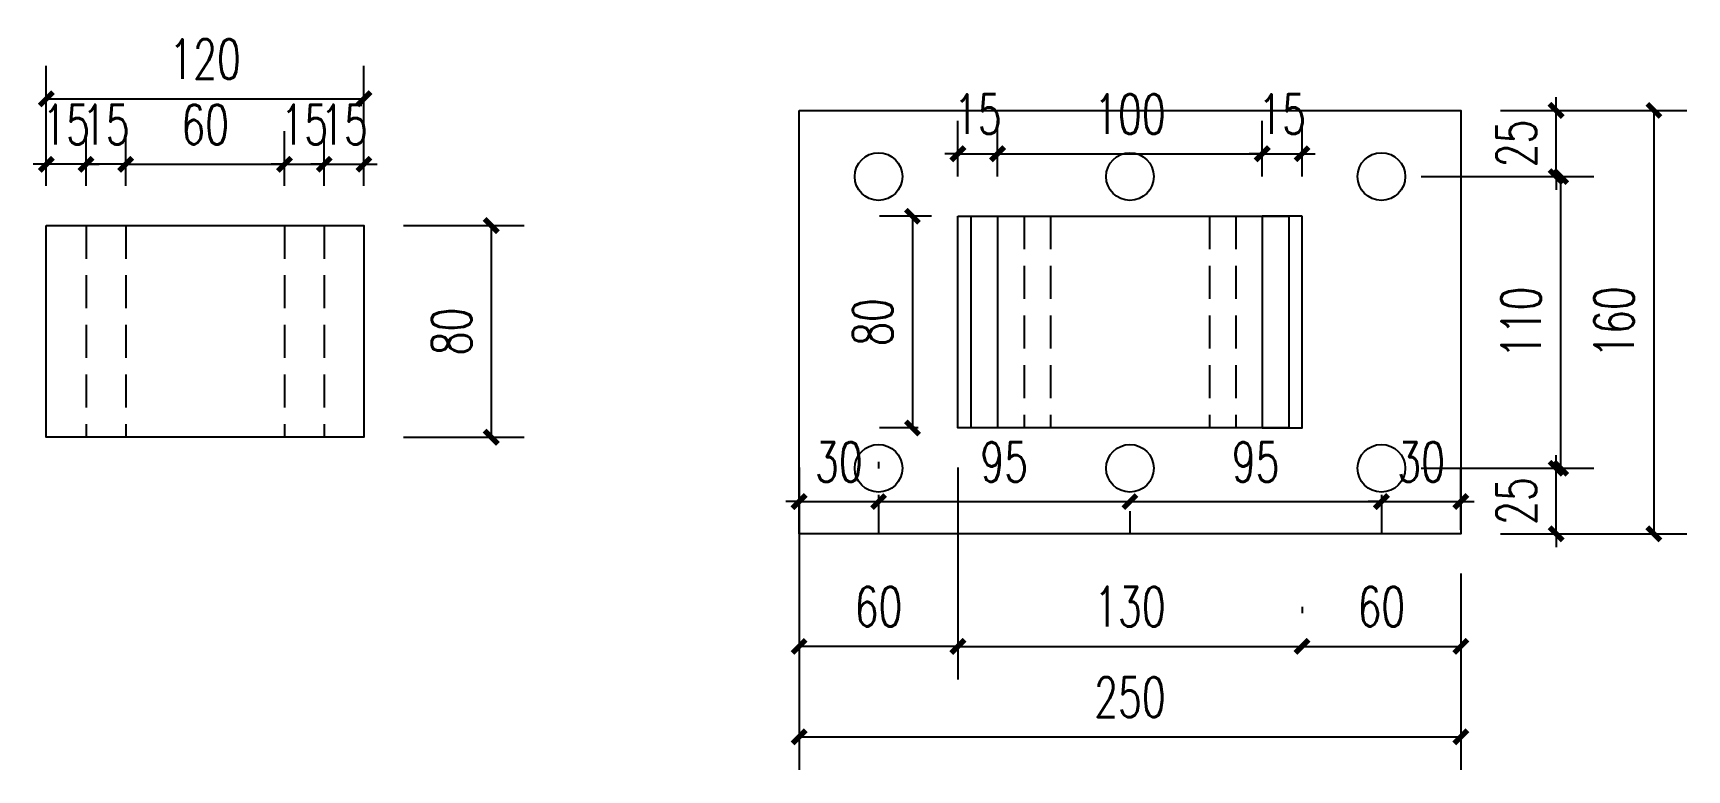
# Model space of a CAD drawing. Header units: millimetres. Extents: x -2430464 to 225692, y -180 to 1805330.
# Drawn here: x -762604 to -761979, y 486658 to 486937 of the extents above; entities that cross this region are included whole.
import ezdxf

# ---------------------------------------------------------------- set-up
doc = ezdxf.new("R2010")
doc.units = ezdxf.units.MM
doc.header["$LTSCALE"] = 1000
doc.linetypes.add('DASHED2', pattern=[0.375, 0.25, -0.125])
doc.layers.get('0').update_dxf_attribs({"linetype": 'CONTINUOUS'})
doc.layers.get('DEFPOINTS').update_dxf_attribs({"linetype": 'CONTINUOUS'})
doc.layers.add('铝架', color=3, linetype='CONTINUOUS')
doc.styles.add('DIM_FONT', font='SIMPLEX', dxfattribs={"width": 0.7, "bigfont": 'GBCBIG'})
doc.dimstyles.new('DIMN5', dxfattribs={"dimscale": 0.05, "dimtxt": 300, "dimasz": 100, "dimexe": 250, "dimexo": 300, "dimgap": 150, "dimtad": 1, "dimdec": 0, "dimzin": 0, "dimdsep": 46, "dimtxsty": 'DIM_FONT', "dimblk": 'ARCHTICK', "dimcen": 0.09, "dimclrt": 7, "dimazin": 0, "dimtfac": 1, "dimtdec": 0, "dimtix": 1, "dimtmove": 0, "dimatfit": 3, "dimldrblk": 'ARCHTICK', "dimfxl": 0, "dimtolj": 1, "dimtzin": 0, "dimarcsym": 0})

# ---------------------------------------------------------------- blocks, each defined once
blk = doc.blocks.new('_ARCHTICK')
at = {"color": 0, "linetype": 'ByBlock', "const_width": 0.4}
blk.add_lwpolyline([(-0.5, -0.5), (0.5, 0.5)], dxfattribs=at)
blk = doc.blocks.new('*D2852')
at = {"layer": 'DEFPOINTS', "color": 0, "transparency": 16777216}
for p in [(-762478.75, 486863.86), (-762478.75, 486783.86), (-762430.65, 486783.86)]:
    blk.add_point(p, dxfattribs=at)
at = {"layer": '铝架', "color": 0, "lineweight": -2, "transparency": 16777216}
for p, q in [((-762463.75, 486863.86), (-762418.15, 486863.86)), ((-762430.65, 486863.86), (-762430.65, 486783.86)), ((-762463.75, 486783.86), (-762418.15, 486783.86))]:
    blk.add_line(p, q, dxfattribs=at)
at = {"layer": '铝架', "color": 0, "lineweight": -2, "transparency": 16777216, "xscale": 5, "yscale": 5, "zscale": 5}
for p, rotation in [((-762430.65, 486863.86), 90), ((-762430.65, 486783.86), 270)]:
    blk.add_blockref('_ARCHTICK', p, dxfattribs=dict(at, rotation=rotation))
at = {"layer": '铝架', "color": 7, "transparency": 16777216, "insert": (-762445.65, 486823.86), "char_height": 15, "attachment_point": 5, "rotation": 90, "style": 'DIM_FONT'}
blk.add_mtext('\\A1;80', dxfattribs=at)
blk = doc.blocks.new('*D2853')
at = {"layer": 'DEFPOINTS', "color": 0, "transparency": 16777216}
for p in [(-762478.75, 486911.79), (-762598.75, 486863.86), (-762478.75, 486863.86)]:
    blk.add_point(p, dxfattribs=at)
at = {"layer": '铝架', "color": 0, "lineweight": -2, "transparency": 16777216}
for p, q in [((-762598.75, 486878.86), (-762598.75, 486924.29)), ((-762478.75, 486878.86), (-762478.75, 486924.29)), ((-762598.75, 486911.79), (-762478.75, 486911.79))]:
    blk.add_line(p, q, dxfattribs=at)
at = {"layer": '铝架', "color": 0, "lineweight": -2, "transparency": 16777216, "xscale": 5, "yscale": 5, "zscale": 5, "rotation": 180}
blk.add_blockref('_ARCHTICK', (-762598.75, 486911.79), dxfattribs=at)
at = {"layer": '铝架', "color": 0, "lineweight": -2, "transparency": 16777216, "xscale": 5, "yscale": 5, "zscale": 5}
blk.add_blockref('_ARCHTICK', (-762478.75, 486911.79), dxfattribs=at)
at = {"layer": '铝架', "color": 7, "transparency": 16777216, "insert": (-762538.75, 486926.79), "char_height": 15, "attachment_point": 5, "style": 'DIM_FONT'}
blk.add_mtext('\\A1;120', dxfattribs=at)
blk = doc.blocks.new('*D2975')
at = {"layer": 'DEFPOINTS', "color": 0, "transparency": 16777216}
for p in [(-762249.33, 486867.4), (-762271.49, 486787.4), (-762254.33, 486787.4)]:
    blk.add_point(p, dxfattribs=at)
at = {"layer": '铝架', "color": 0, "lineweight": -2, "transparency": 16777216}
for p, q in [((-762264.33, 486867.4), (-762283.99, 486867.4)), ((-762271.49, 486867.4), (-762271.49, 486787.4)), ((-762269.33, 486787.4), (-762283.99, 486787.4))]:
    blk.add_line(p, q, dxfattribs=at)
at = {"layer": '铝架', "color": 0, "lineweight": -2, "transparency": 16777216, "xscale": 5, "yscale": 5, "zscale": 5}
for p, rotation in [((-762271.49, 486867.4), 90), ((-762271.49, 486787.4), 270)]:
    blk.add_blockref('_ARCHTICK', p, dxfattribs=dict(at, rotation=rotation))
at = {"layer": '铝架', "color": 7, "transparency": 16777216, "insert": (-762286.49, 486827.4), "char_height": 15, "attachment_point": 5, "rotation": 90, "style": 'DIM_FONT'}
blk.add_mtext('\\A1;80', dxfattribs=at)
blk = doc.blocks.new('*D2976')
at = {"layer": 'DEFPOINTS', "color": 0, "transparency": 16777216}
for p in [(-762124.33, 486891.02), (-762139.33, 486867.4), (-762124.33, 486867.4)]:
    blk.add_point(p, dxfattribs=at)
at = {"layer": '铝架', "color": 0, "lineweight": -2, "transparency": 16777216}
for p, q in [((-762139.33, 486882.4), (-762139.33, 486903.52)), ((-762124.33, 486882.4), (-762124.33, 486903.52)), ((-762139.33, 486891.02), (-762144.33, 486891.02)), ((-762139.33, 486891.02), (-762124.33, 486891.02)), ((-762124.33, 486891.02), (-762119.33, 486891.02))]:
    blk.add_line(p, q, dxfattribs=at)
at = {"layer": '铝架', "color": 0, "lineweight": -2, "transparency": 16777216, "xscale": 5, "yscale": 5, "zscale": 5}
blk.add_blockref('_ARCHTICK', (-762139.33, 486891.02), dxfattribs=at)
at = {"layer": '铝架', "color": 0, "lineweight": -2, "transparency": 16777216, "xscale": 5, "yscale": 5, "zscale": 5, "rotation": 180}
blk.add_blockref('_ARCHTICK', (-762124.33, 486891.02), dxfattribs=at)
at = {"layer": '铝架', "color": 7, "transparency": 16777216, "insert": (-762131.83, 486906.02), "char_height": 15, "attachment_point": 5, "style": 'DIM_FONT'}
blk.add_mtext('\\A1;15', dxfattribs=at)
blk = doc.blocks.new('*D2977')
at = {"layer": 'DEFPOINTS', "color": 0, "transparency": 16777216}
for p in [(-762139.33, 486891.02), (-762239.33, 486867.4), (-762139.33, 486867.4)]:
    blk.add_point(p, dxfattribs=at)
at = {"layer": '铝架', "color": 0, "lineweight": -2, "transparency": 16777216}
for p, q in [((-762239.33, 486882.4), (-762239.33, 486903.52)), ((-762139.33, 486882.4), (-762139.33, 486903.52)), ((-762239.33, 486891.02), (-762139.33, 486891.02))]:
    blk.add_line(p, q, dxfattribs=at)
at = {"layer": '铝架', "color": 0, "lineweight": -2, "transparency": 16777216, "xscale": 5, "yscale": 5, "zscale": 5, "rotation": 180}
blk.add_blockref('_ARCHTICK', (-762239.33, 486891.02), dxfattribs=at)
at = {"layer": '铝架', "color": 0, "lineweight": -2, "transparency": 16777216, "xscale": 5, "yscale": 5, "zscale": 5}
blk.add_blockref('_ARCHTICK', (-762139.33, 486891.02), dxfattribs=at)
at = {"layer": '铝架', "color": 7, "transparency": 16777216, "insert": (-762189.33, 486906.02), "char_height": 15, "attachment_point": 5, "style": 'DIM_FONT'}
blk.add_mtext('\\A1;100', dxfattribs=at)
blk = doc.blocks.new('*D2978')
at = {"layer": 'DEFPOINTS', "color": 0, "transparency": 16777216}
for p in [(-762239.33, 486891.02), (-762254.33, 486867.4), (-762239.33, 486867.4)]:
    blk.add_point(p, dxfattribs=at)
at = {"layer": '铝架', "color": 0, "lineweight": -2, "transparency": 16777216}
for p, q in [((-762254.33, 486882.4), (-762254.33, 486903.52)), ((-762239.33, 486882.4), (-762239.33, 486903.52)), ((-762254.33, 486891.02), (-762259.33, 486891.02)), ((-762254.33, 486891.02), (-762239.33, 486891.02)), ((-762239.33, 486891.02), (-762234.33, 486891.02))]:
    blk.add_line(p, q, dxfattribs=at)
at = {"layer": '铝架', "color": 0, "lineweight": -2, "transparency": 16777216, "xscale": 5, "yscale": 5, "zscale": 5}
blk.add_blockref('_ARCHTICK', (-762254.33, 486891.02), dxfattribs=at)
at = {"layer": '铝架', "color": 0, "lineweight": -2, "transparency": 16777216, "xscale": 5, "yscale": 5, "zscale": 5, "rotation": 180}
blk.add_blockref('_ARCHTICK', (-762239.33, 486891.02), dxfattribs=at)
at = {"layer": '铝架', "color": 7, "transparency": 16777216, "insert": (-762246.83, 486906.02), "char_height": 15, "attachment_point": 5, "style": 'DIM_FONT'}
blk.add_mtext('\\A1;15', dxfattribs=at)
blk = doc.blocks.new('*D2854')
at = {"layer": 'DEFPOINTS', "color": 0, "transparency": 16777216}
for p in [(-762064.33, 486907.4), (-762064.33, 486747.4), (-761991.4, 486747.4)]:
    blk.add_point(p, dxfattribs=at)
at = {"layer": '铝架', "color": 0, "lineweight": -2, "transparency": 16777216}
for p, q in [((-762049.33, 486907.4), (-761978.9, 486907.4)), ((-761991.4, 486907.4), (-761991.4, 486747.4)), ((-762049.33, 486747.4), (-761978.9, 486747.4))]:
    blk.add_line(p, q, dxfattribs=at)
at = {"layer": '铝架', "color": 0, "lineweight": -2, "transparency": 16777216, "xscale": 5, "yscale": 5, "zscale": 5}
for p, rotation in [((-761991.4, 486907.4), 90), ((-761991.4, 486747.4), 270)]:
    blk.add_blockref('_ARCHTICK', p, dxfattribs=dict(at, rotation=rotation))
at = {"layer": '铝架', "color": 7, "transparency": 16777216, "insert": (-762006.4, 486827.4), "char_height": 15, "attachment_point": 5, "rotation": 90, "style": 'DIM_FONT'}
blk.add_mtext('\\A1;160', dxfattribs=at)
blk = doc.blocks.new('*D2855')
at = {"layer": 'DEFPOINTS', "color": 0, "transparency": 16777216}
for p in [(-762064.33, 486747.4), (-762314.33, 486733.84), (-762064.33, 486670.65)]:
    blk.add_point(p, dxfattribs=at)
at = {"layer": '铝架', "color": 0, "lineweight": -2, "transparency": 16777216}
for p, q in [((-762064.33, 486732.4), (-762064.33, 486658.15)), ((-762314.33, 486718.84), (-762314.33, 486658.15)), ((-762314.33, 486670.65), (-762064.33, 486670.65))]:
    blk.add_line(p, q, dxfattribs=at)
at = {"layer": '铝架', "color": 0, "lineweight": -2, "transparency": 16777216, "xscale": 5, "yscale": 5, "zscale": 5, "rotation": 180}
blk.add_blockref('_ARCHTICK', (-762314.33, 486670.65), dxfattribs=at)
at = {"layer": '铝架', "color": 0, "lineweight": -2, "transparency": 16777216, "xscale": 5, "yscale": 5, "zscale": 5}
blk.add_blockref('_ARCHTICK', (-762064.33, 486670.65), dxfattribs=at)
at = {"layer": '铝架', "color": 7, "transparency": 16777216, "insert": (-762189.33, 486685.65), "char_height": 15, "attachment_point": 5, "style": 'DIM_FONT'}
blk.add_mtext('\\A1;250', dxfattribs=at)
blk = doc.blocks.new('*D2979')
at = {"layer": 'DEFPOINTS', "color": 0, "transparency": 16777216}
for p in [(-762064.33, 486907.4), (-762028.32, 486907.4), (-762094.33, 486882.4)]:
    blk.add_point(p, dxfattribs=at)
at = {"layer": '铝架', "color": 0, "lineweight": -2, "transparency": 16777216}
for p, q in [((-762028.32, 486907.4), (-762028.32, 486912.4)), ((-762049.33, 486907.4), (-762015.82, 486907.4)), ((-762028.32, 486882.4), (-762028.32, 486907.4)), ((-762079.33, 486882.4), (-762015.82, 486882.4)), ((-762028.32, 486882.4), (-762028.32, 486877.4))]:
    blk.add_line(p, q, dxfattribs=at)
at = {"layer": '铝架', "color": 0, "lineweight": -2, "transparency": 16777216, "xscale": 5, "yscale": 5, "zscale": 5}
for p, rotation in [((-762028.32, 486907.4), 270), ((-762028.32, 486882.4), 90)]:
    blk.add_blockref('_ARCHTICK', p, dxfattribs=dict(at, rotation=rotation))
at = {"layer": '铝架', "color": 7, "transparency": 16777216, "insert": (-762043.32, 486894.9), "char_height": 15, "attachment_point": 5, "rotation": 90, "style": 'DIM_FONT'}
blk.add_mtext('\\A1;25', dxfattribs=at)
blk = doc.blocks.new('*D2980')
at = {"layer": 'DEFPOINTS', "color": 0, "transparency": 16777216}
for p in [(-762094.33, 486882.4), (-762026.57, 486882.4), (-762094.33, 486772.15)]:
    blk.add_point(p, dxfattribs=at)
at = {"layer": '铝架', "color": 0, "lineweight": -2, "transparency": 16777216}
for p, q in [((-762079.33, 486882.4), (-762014.07, 486882.4)), ((-762026.57, 486772.15), (-762026.57, 486882.4)), ((-762079.33, 486772.15), (-762014.07, 486772.15))]:
    blk.add_line(p, q, dxfattribs=at)
at = {"layer": '铝架', "color": 0, "lineweight": -2, "transparency": 16777216, "xscale": 5, "yscale": 5, "zscale": 5}
for p, rotation in [((-762026.57, 486882.4), 90), ((-762026.57, 486772.15), 270)]:
    blk.add_blockref('_ARCHTICK', p, dxfattribs=dict(at, rotation=rotation))
at = {"layer": '铝架', "color": 7, "transparency": 16777216, "insert": (-762041.57, 486827.27), "char_height": 15, "attachment_point": 5, "rotation": 90, "style": 'DIM_FONT'}
blk.add_mtext('\\A1;110', dxfattribs=at)
blk = doc.blocks.new('*D2856')
at = {"layer": 'DEFPOINTS', "color": 0, "transparency": 16777216}
for p in [(-762094.33, 486772.15), (-762028.32, 486772.15), (-762064.33, 486747.4)]:
    blk.add_point(p, dxfattribs=at)
at = {"layer": '铝架', "color": 0, "lineweight": -2, "transparency": 16777216}
for p, q in [((-762028.32, 486772.15), (-762028.32, 486777.15)), ((-762079.33, 486772.15), (-762015.82, 486772.15)), ((-762028.32, 486747.4), (-762028.32, 486772.15)), ((-762049.33, 486747.4), (-762015.82, 486747.4)), ((-762028.32, 486747.4), (-762028.32, 486742.4))]:
    blk.add_line(p, q, dxfattribs=at)
at = {"layer": '铝架', "color": 0, "lineweight": -2, "transparency": 16777216, "xscale": 5, "yscale": 5, "zscale": 5}
for p, rotation in [((-762028.32, 486772.15), 270), ((-762028.32, 486747.4), 90)]:
    blk.add_blockref('_ARCHTICK', p, dxfattribs=dict(at, rotation=rotation))
at = {"layer": '铝架', "color": 7, "transparency": 16777216, "insert": (-762043.32, 486759.77), "char_height": 15, "attachment_point": 5, "rotation": 90, "style": 'DIM_FONT'}
blk.add_mtext('\\A1;25', dxfattribs=at)
blk = doc.blocks.new('*D2857')
at = {"layer": 'DEFPOINTS', "color": 0, "transparency": 16777216}
for p in [(-762094.33, 486772.15), (-762064.33, 486759.57), (-762064.33, 486733.84)]:
    blk.add_point(p, dxfattribs=at)
at = {"layer": '铝架', "color": 0, "lineweight": -2, "transparency": 16777216}
for p, q in [((-762064.33, 486748.84), (-762064.33, 486772.07)), ((-762094.33, 486759.57), (-762099.33, 486759.57)), ((-762094.33, 486759.57), (-762064.33, 486759.57)), ((-762094.33, 486757.15), (-762094.33, 486747.07)), ((-762064.33, 486759.57), (-762059.33, 486759.57))]:
    blk.add_line(p, q, dxfattribs=at)
at = {"layer": '铝架', "color": 0, "lineweight": -2, "transparency": 16777216, "xscale": 5, "yscale": 5, "zscale": 5}
blk.add_blockref('_ARCHTICK', (-762094.33, 486759.57), dxfattribs=at)
at = {"layer": '铝架', "color": 0, "lineweight": -2, "transparency": 16777216, "xscale": 5, "yscale": 5, "zscale": 5, "rotation": 180}
blk.add_blockref('_ARCHTICK', (-762064.33, 486759.57), dxfattribs=at)
at = {"layer": '铝架', "color": 7, "transparency": 16777216, "insert": (-762079.33, 486774.57), "char_height": 15, "attachment_point": 5, "style": 'DIM_FONT'}
blk.add_mtext('\\A1;30', dxfattribs=at)
blk = doc.blocks.new('*D2858')
at = {"layer": 'DEFPOINTS', "color": 0, "transparency": 16777216}
for p in [(-762094.33, 486777.15), (-762189.33, 486770.9), (-762094.33, 486759.57)]:
    blk.add_point(p, dxfattribs=at)
at = {"layer": '铝架', "color": 0, "lineweight": -2, "transparency": 16777216}
for p, q in [((-762094.33, 486762.15), (-762094.33, 486747.07)), ((-762189.33, 486759.57), (-762094.33, 486759.57)), ((-762189.33, 486755.9), (-762189.33, 486747.07))]:
    blk.add_line(p, q, dxfattribs=at)
at = {"layer": '铝架', "color": 0, "lineweight": -2, "transparency": 16777216, "xscale": 5, "yscale": 5, "zscale": 5, "rotation": 180}
blk.add_blockref('_ARCHTICK', (-762189.33, 486759.57), dxfattribs=at)
at = {"layer": '铝架', "color": 0, "lineweight": -2, "transparency": 16777216, "xscale": 5, "yscale": 5, "zscale": 5}
blk.add_blockref('_ARCHTICK', (-762094.33, 486759.57), dxfattribs=at)
at = {"layer": '铝架', "color": 7, "transparency": 16777216, "insert": (-762141.83, 486774.57), "char_height": 15, "attachment_point": 5, "style": 'DIM_FONT'}
blk.add_mtext('\\A1;95', dxfattribs=at)
blk = doc.blocks.new('*D2859')
at = {"layer": 'DEFPOINTS', "color": 0, "transparency": 16777216}
for p in [(-762284.33, 486777.15), (-762189.33, 486765.59), (-762189.33, 486759.57)]:
    blk.add_point(p, dxfattribs=at)
at = {"layer": '铝架', "color": 0, "lineweight": -2, "transparency": 16777216}
for p, q in [((-762284.33, 486762.15), (-762284.33, 486747.07)), ((-762284.33, 486759.57), (-762189.33, 486759.57)), ((-762189.33, 486750.59), (-762189.33, 486747.07))]:
    blk.add_line(p, q, dxfattribs=at)
at = {"layer": '铝架', "color": 0, "lineweight": -2, "transparency": 16777216, "xscale": 5, "yscale": 5, "zscale": 5, "rotation": 180}
blk.add_blockref('_ARCHTICK', (-762284.33, 486759.57), dxfattribs=at)
at = {"layer": '铝架', "color": 0, "lineweight": -2, "transparency": 16777216, "xscale": 5, "yscale": 5, "zscale": 5}
blk.add_blockref('_ARCHTICK', (-762189.33, 486759.57), dxfattribs=at)
at = {"layer": '铝架', "color": 7, "transparency": 16777216, "insert": (-762236.83, 486774.57), "char_height": 15, "attachment_point": 5, "style": 'DIM_FONT'}
blk.add_mtext('\\A1;95', dxfattribs=at)
blk = doc.blocks.new('*D2860')
at = {"layer": 'DEFPOINTS', "color": 0, "transparency": 16777216}
for p in [(-762284.33, 486759.57), (-762284.33, 486759.57), (-762314.33, 486733.84)]:
    blk.add_point(p, dxfattribs=at)
at = {"layer": '铝架', "color": 0, "lineweight": -2, "transparency": 16777216}
for p, q in [((-762284.33, 486774.57), (-762284.33, 486772.07)), ((-762314.33, 486748.84), (-762314.33, 486772.07)), ((-762314.33, 486759.57), (-762319.33, 486759.57)), ((-762314.33, 486759.57), (-762284.33, 486759.57)), ((-762284.33, 486759.57), (-762279.33, 486759.57))]:
    blk.add_line(p, q, dxfattribs=at)
at = {"layer": '铝架', "color": 0, "lineweight": -2, "transparency": 16777216, "xscale": 5, "yscale": 5, "zscale": 5}
blk.add_blockref('_ARCHTICK', (-762314.33, 486759.57), dxfattribs=at)
at = {"layer": '铝架', "color": 0, "lineweight": -2, "transparency": 16777216, "xscale": 5, "yscale": 5, "zscale": 5, "rotation": 180}
blk.add_blockref('_ARCHTICK', (-762284.33, 486759.57), dxfattribs=at)
at = {"layer": '铝架', "color": 7, "transparency": 16777216, "insert": (-762299.33, 486774.57), "char_height": 15, "attachment_point": 5, "style": 'DIM_FONT'}
blk.add_mtext('\\A1;30', dxfattribs=at)
blk = doc.blocks.new('*D2986')
at = {"color": 0, "lineweight": -2, "transparency": 16777216}
for p, q in [((-762568.75, 486878.86), (-762568.75, 486899.53)), ((-762508.75, 486878.86), (-762508.75, 486899.53)), ((-762568.75, 486887.03), (-762508.75, 486887.03))]:
    blk.add_line(p, q, dxfattribs=at)
at = {"layer": 'DEFPOINTS', "color": 0, "transparency": 16777216}
for p in [(-762508.75, 486887.03), (-762568.75, 486863.86, 0), (-762508.75, 486863.86, 0)]:
    blk.add_point(p, dxfattribs=at)
at = {"color": 0, "lineweight": -2, "transparency": 16777216, "xscale": 5, "yscale": 5, "zscale": 5, "rotation": 180}
blk.add_blockref('_ARCHTICK', (-762568.75, 486887.03), dxfattribs=at)
at = {"color": 0, "lineweight": -2, "transparency": 16777216, "xscale": 5, "yscale": 5, "zscale": 5}
blk.add_blockref('_ARCHTICK', (-762508.75, 486887.03), dxfattribs=at)
at = {"color": 7, "transparency": 16777216, "insert": (-762538.75, 486902.03), "char_height": 15, "attachment_point": 5, "style": 'DIM_FONT'}
blk.add_mtext('\\A1;60', dxfattribs=at)
blk = doc.blocks.new('*D2987')
at = {"color": 0, "lineweight": -2, "transparency": 16777216}
for p, q in [((-762508.75, 486878.86), (-762508.75, 486899.53)), ((-762493.75, 486878.86), (-762493.75, 486899.53)), ((-762508.75, 486887.03), (-762513.75, 486887.03)), ((-762508.75, 486887.03), (-762493.75, 486887.03)), ((-762493.75, 486887.03), (-762488.75, 486887.03))]:
    blk.add_line(p, q, dxfattribs=at)
at = {"layer": 'DEFPOINTS', "color": 0, "transparency": 16777216}
for p in [(-762493.75, 486887.03), (-762508.75, 486863.86, 0), (-762493.75, 486863.86, 0)]:
    blk.add_point(p, dxfattribs=at)
at = {"color": 0, "lineweight": -2, "transparency": 16777216, "xscale": 5, "yscale": 5, "zscale": 5}
blk.add_blockref('_ARCHTICK', (-762508.75, 486887.03), dxfattribs=at)
at = {"color": 0, "lineweight": -2, "transparency": 16777216, "xscale": 5, "yscale": 5, "zscale": 5, "rotation": 180}
blk.add_blockref('_ARCHTICK', (-762493.75, 486887.03), dxfattribs=at)
at = {"color": 7, "transparency": 16777216, "insert": (-762501.25, 486902.03), "char_height": 15, "attachment_point": 5, "style": 'DIM_FONT'}
blk.add_mtext('\\A1;15', dxfattribs=at)
blk = doc.blocks.new('*D2988')
at = {"color": 0, "lineweight": -2, "transparency": 16777216}
for p, q in [((-762493.75, 486878.86), (-762493.75, 486899.53)), ((-762478.75, 486893.86), (-762478.75, 486899.53)), ((-762493.75, 486887.03), (-762498.75, 486887.03)), ((-762493.75, 486887.03), (-762478.75, 486887.03)), ((-762478.75, 486887.03), (-762473.75, 486887.03))]:
    blk.add_line(p, q, dxfattribs=at)
at = {"layer": 'DEFPOINTS', "color": 0, "transparency": 16777216}
for p in [(-762478.75, 486887.03), (-762478.75, 486878.86, 0), (-762493.75, 486863.86, 0)]:
    blk.add_point(p, dxfattribs=at)
at = {"color": 0, "lineweight": -2, "transparency": 16777216, "xscale": 5, "yscale": 5, "zscale": 5}
blk.add_blockref('_ARCHTICK', (-762493.75, 486887.03), dxfattribs=at)
at = {"color": 0, "lineweight": -2, "transparency": 16777216, "xscale": 5, "yscale": 5, "zscale": 5, "rotation": 180}
blk.add_blockref('_ARCHTICK', (-762478.75, 486887.03), dxfattribs=at)
at = {"color": 7, "transparency": 16777216, "insert": (-762486.25, 486902.03), "char_height": 15, "attachment_point": 5, "style": 'DIM_FONT'}
blk.add_mtext('\\A1;15', dxfattribs=at)
blk = doc.blocks.new('*D2989')
at = {"color": 0, "lineweight": -2, "transparency": 16777216}
for p, q in [((-762583.75, 486878.86), (-762583.75, 486899.53)), ((-762568.75, 486878.86), (-762568.75, 486899.53)), ((-762583.75, 486887.03), (-762588.75, 486887.03)), ((-762568.75, 486887.03), (-762583.75, 486887.03)), ((-762568.75, 486887.03), (-762563.75, 486887.03))]:
    blk.add_line(p, q, dxfattribs=at)
at = {"layer": 'DEFPOINTS', "color": 0, "transparency": 16777216}
for p in [(-762583.75, 486887.03), (-762583.75, 486863.86, 0), (-762568.75, 486863.86, 0)]:
    blk.add_point(p, dxfattribs=at)
at = {"color": 0, "lineweight": -2, "transparency": 16777216, "xscale": 5, "yscale": 5, "zscale": 5}
blk.add_blockref('_ARCHTICK', (-762583.75, 486887.03), dxfattribs=at)
at = {"color": 0, "lineweight": -2, "transparency": 16777216, "xscale": 5, "yscale": 5, "zscale": 5, "rotation": 180}
blk.add_blockref('_ARCHTICK', (-762568.75, 486887.03), dxfattribs=at)
at = {"color": 7, "transparency": 16777216, "insert": (-762576.25, 486902.03), "char_height": 15, "attachment_point": 5, "style": 'DIM_FONT'}
blk.add_mtext('\\A1;15', dxfattribs=at)
blk = doc.blocks.new('*D2990')
at = {"color": 0, "lineweight": -2, "transparency": 16777216}
for p, q in [((-762598.75, 486893.86), (-762598.75, 486899.53)), ((-762583.75, 486878.86), (-762583.75, 486899.53)), ((-762598.75, 486887.03), (-762603.75, 486887.03)), ((-762583.75, 486887.03), (-762598.75, 486887.03)), ((-762583.75, 486887.03), (-762578.75, 486887.03))]:
    blk.add_line(p, q, dxfattribs=at)
at = {"layer": 'DEFPOINTS', "color": 0, "transparency": 16777216}
for p in [(-762598.75, 486887.03), (-762598.75, 486878.86, 0), (-762583.75, 486863.86, 0)]:
    blk.add_point(p, dxfattribs=at)
at = {"color": 0, "lineweight": -2, "transparency": 16777216, "xscale": 5, "yscale": 5, "zscale": 5}
blk.add_blockref('_ARCHTICK', (-762598.75, 486887.03), dxfattribs=at)
at = {"color": 0, "lineweight": -2, "transparency": 16777216, "xscale": 5, "yscale": 5, "zscale": 5, "rotation": 180}
blk.add_blockref('_ARCHTICK', (-762583.75, 486887.03), dxfattribs=at)
at = {"color": 7, "transparency": 16777216, "insert": (-762591.25, 486902.03), "char_height": 15, "attachment_point": 5, "style": 'DIM_FONT'}
blk.add_mtext('\\A1;15', dxfattribs=at)
blk = doc.blocks.new('*D2991')
at = {"color": 0, "lineweight": -2, "transparency": 16777216}
for p, q in [((-762314.33, 486772.4), (-762314.33, 486692.35)), ((-762254.33, 486772.4), (-762254.33, 486692.35)), ((-762254.33, 486704.85), (-762314.33, 486704.85))]:
    blk.add_line(p, q, dxfattribs=at)
at = {"layer": 'DEFPOINTS', "color": 0, "transparency": 16777216}
for p in [(-762314.33, 486787.4, 0), (-762254.33, 486787.4, 0), (-762314.33, 486704.85)]:
    blk.add_point(p, dxfattribs=at)
at = {"color": 0, "lineweight": -2, "transparency": 16777216, "xscale": 5, "yscale": 5, "zscale": 5, "rotation": 180}
blk.add_blockref('_ARCHTICK', (-762314.33, 486704.85), dxfattribs=at)
at = {"color": 0, "lineweight": -2, "transparency": 16777216, "xscale": 5, "yscale": 5, "zscale": 5}
blk.add_blockref('_ARCHTICK', (-762254.33, 486704.85), dxfattribs=at)
at = {"color": 7, "transparency": 16777216, "insert": (-762284.33, 486719.85), "char_height": 15, "attachment_point": 5, "style": 'DIM_FONT'}
blk.add_mtext('\\A1;60', dxfattribs=at)
blk = doc.blocks.new('*D2992')
at = {"color": 0, "lineweight": -2, "transparency": 16777216}
for p, q in [((-762254.33, 486772.4), (-762254.33, 486692.35)), ((-762124.33, 486719.85), (-762124.33, 486717.35)), ((-762254.33, 486704.85), (-762124.33, 486704.85))]:
    blk.add_line(p, q, dxfattribs=at)
at = {"layer": 'DEFPOINTS', "color": 0, "transparency": 16777216}
for p in [(-762254.33, 486787.4, 0), (-762124.33, 486704.85, 0), (-762124.33, 486704.85)]:
    blk.add_point(p, dxfattribs=at)
at = {"color": 0, "lineweight": -2, "transparency": 16777216, "xscale": 5, "yscale": 5, "zscale": 5, "rotation": 180}
blk.add_blockref('_ARCHTICK', (-762254.33, 486704.85), dxfattribs=at)
at = {"color": 0, "lineweight": -2, "transparency": 16777216, "xscale": 5, "yscale": 5, "zscale": 5}
blk.add_blockref('_ARCHTICK', (-762124.33, 486704.85), dxfattribs=at)
at = {"color": 7, "transparency": 16777216, "insert": (-762189.33, 486719.85), "char_height": 15, "attachment_point": 5, "style": 'DIM_FONT'}
blk.add_mtext('\\A1;130', dxfattribs=at)
blk = doc.blocks.new('*D2883')
at = {"color": 0, "lineweight": -2, "transparency": 16777216}
for p, q in [((-762124.33, 486719.85), (-762124.33, 486717.35)), ((-762064.33, 486719.85), (-762064.33, 486717.35)), ((-762124.33, 486704.85), (-762064.33, 486704.85))]:
    blk.add_line(p, q, dxfattribs=at)
at = {"layer": 'DEFPOINTS', "color": 0, "transparency": 16777216}
for p in [(-762124.33, 486704.85, 0), (-762064.33, 486704.85, 0), (-762064.33, 486704.85)]:
    blk.add_point(p, dxfattribs=at)
at = {"color": 0, "lineweight": -2, "transparency": 16777216, "xscale": 5, "yscale": 5, "zscale": 5, "rotation": 180}
blk.add_blockref('_ARCHTICK', (-762124.33, 486704.85), dxfattribs=at)
at = {"color": 0, "lineweight": -2, "transparency": 16777216, "xscale": 5, "yscale": 5, "zscale": 5}
blk.add_blockref('_ARCHTICK', (-762064.33, 486704.85), dxfattribs=at)
at = {"color": 7, "transparency": 16777216, "insert": (-762094.33, 486719.85), "char_height": 15, "attachment_point": 5, "style": 'DIM_FONT'}
blk.add_mtext('\\A1;60', dxfattribs=at)

msp = doc.modelspace()

# ---------------------------------------------------------------- linework, layer by layer
at = {"layer": '铝架', "color": 0, "linetype": 'DASHED2', "ltscale": 0.05}
for p, q in [((-762583.75, 486863.86, 0), (-762583.75, 486783.86, 0)), ((-762568.75, 486863.86, 0), (-762568.75, 486783.86, 0)), ((-762508.75, 486863.86, 0), (-762508.75, 486783.86, 0)), ((-762493.75, 486863.86, 0), (-762493.75, 486783.86, 0)), ((-762229.33, 486867.4, 0), (-762229.33, 486787.4, 0)), ((-762219.33, 486867.4, 0), (-762219.33, 486787.4, 0)), ((-762159.33, 486867.4, 0), (-762159.33, 486787.4, 0)), ((-762149.33, 486867.4, 0), (-762149.33, 486787.4, 0))]:
    msp.add_line(p, q, dxfattribs=at)
at = {"layer": '铝架', "elevation": 0}
for points in [[(-762314.33, 486907.4), (-762064.33, 486907.4), (-762064.33, 486747.4), (-762314.33, 486747.4)], [(-762254.33, 486867.4), (-762239.33, 486867.4), (-762239.33, 486787.4), (-762254.33, 486787.4)], [(-762124.33, 486867.4), (-762139.33, 486867.4), (-762139.33, 486787.4), (-762124.33, 486787.4)]]:
    msp.add_lwpolyline(points, close=True, dxfattribs=at)
at = {"layer": '铝架', "color": 0, "elevation": 0}
for points in [[(-762598.75, 486863.86), (-762478.75, 486863.86), (-762478.75, 486783.86), (-762598.75, 486783.86)], [(-762249.33, 486867.4), (-762129.33, 486867.4), (-762129.33, 486787.4), (-762249.33, 486787.4)]]:
    msp.add_lwpolyline(points, close=True, dxfattribs=at)
at = {"layer": '铝架'}
for centre in [(-762284.33, 486882.4, 0), (-762189.33, 486882.4, 0), (-762094.33, 486882.4, 0), (-762284.33, 486772.15, 0), (-762189.33, 486772.15, 0), (-762094.33, 486772.15, 0)]:
    msp.add_circle(centre, 9, dxfattribs=at)

# ---------------------------------------------------------------- dimensions: what is measured, and where the dimension line sits
for base, p1, p2, picture, middle in [((-762598.75, 486887.03), (-762583.75, 486863.86, 0), (-762598.75, 486878.86, 0), '*D2990', (-762591.25, 486902.03)), ((-762583.75, 486887.03), (-762568.75, 486863.86, 0), (-762583.75, 486863.86, 0), '*D2989', (-762576.25, 486902.03)), ((-762493.75, 486887.03), (-762508.75, 486863.86, 0), (-762493.75, 486863.86, 0), '*D2987', (-762501.25, 486902.03)), ((-762478.75, 486887.03), (-762493.75, 486863.86, 0), (-762478.75, 486878.86, 0), '*D2988', (-762486.25, 486902.03)), ((-762124.33, 486704.85), (-762254.33, 486787.4, 0), (-762124.33, 486704.85, 0), '*D2992', (-762189.33, 486719.85)), ((-762064.33, 486704.85), (-762124.33, 486704.85, 0), (-762064.33, 486704.85, 0), '*D2883', (-762094.33, 486719.85))]:
    dim = msp.add_linear_dim(base=base, p1=p1, p2=p2, dimstyle='DIMN5', override={"dimtmove": 1})
    dim.commit()
    dim.dimension.update_dxf_attribs({"geometry": picture, "text_midpoint": middle})
for base, p1, p2, picture, middle in [((-762508.75, 486887.03), (-762568.75, 486863.86, 0), (-762508.75, 486863.86, 0), '*D2986', (-762538.75, 486902.03)), ((-762314.33, 486704.85), (-762254.33, 486787.4, 0), (-762314.33, 486787.4, 0), '*D2991', (-762284.33, 486719.85))]:
    dim = msp.add_linear_dim(base=base, p1=p1, p2=p2, dimstyle='DIMN5')
    dim.commit()
    dim.dimension.update_dxf_attribs({"geometry": picture, "text_midpoint": middle})
for base, p1, p2, picture, middle in [((-762478.75, 486911.79, 0), (-762598.75, 486863.86, 0), (-762478.75, 486863.86, 0), '*D2853', (-762538.75, 486926.79, 0)), ((-762239.33, 486891.02, 0), (-762254.33, 486867.4, 0), (-762239.33, 486867.4, 0), '*D2978', (-762246.83, 486906.02, 0)), ((-762139.33, 486891.02, 0), (-762239.33, 486867.4, 0), (-762139.33, 486867.4, 0), '*D2977', (-762189.33, 486906.02, 0)), ((-762124.33, 486891.02, 0), (-762139.33, 486867.4, 0), (-762124.33, 486867.4, 0), '*D2976', (-762131.83, 486906.02, 0)), ((-762284.33, 486759.57, 0), (-762314.33, 486733.84, 0), (-762284.33, 486759.57, 0), '*D2860', (-762299.33, 486774.57, 0)), ((-762189.33, 486759.57, 0), (-762284.33, 486777.15, 0), (-762189.33, 486765.59, 0), '*D2859', (-762236.83, 486774.57, 0)), ((-762094.33, 486759.57, 0), (-762189.33, 486770.9, 0), (-762094.33, 486777.15, 0), '*D2858', (-762141.83, 486774.57, 0)), ((-762064.33, 486759.57, 0), (-762094.33, 486772.15, 0), (-762064.33, 486733.84, 0), '*D2857', (-762079.33, 486774.57, 0)), ((-762064.33, 486670.65, 0), (-762314.33, 486733.84, 0), (-762064.33, 486747.4, 0), '*D2855', (-762189.33, 486685.65, 0))]:
    dim = msp.add_linear_dim(base=base, p1=p1, p2=p2, dimstyle='DIMN5', dxfattribs=at)
    dim.commit()
    dim.dimension.update_dxf_attribs({"geometry": picture, "text_midpoint": middle})
for base, p1, p2, picture, middle in [((-762028.32, 486907.4, 0), (-762094.33, 486882.4, 0), (-762064.33, 486907.4, 0), '*D2979', (-762043.32, 486894.9, 0)), ((-761991.4, 486747.4, 0), (-762064.33, 486907.4, 0), (-762064.33, 486747.4, 0), '*D2854', (-762006.4, 486827.4, 0)), ((-762026.57, 486882.4, 0), (-762094.33, 486772.15, 0), (-762094.33, 486882.4, 0), '*D2980', (-762041.57, 486827.27, 0)), ((-762271.49, 486787.4, 0), (-762249.33, 486867.4, 0), (-762254.33, 486787.4, 0), '*D2975', (-762286.49, 486827.4, 0)), ((-762430.65, 486783.86, 0), (-762478.75, 486863.86, 0), (-762478.75, 486783.86, 0), '*D2852', (-762445.65, 486823.86, 0)), ((-762028.32, 486772.15, 0), (-762064.33, 486747.4, 0), (-762094.33, 486772.15, 0), '*D2856', (-762043.32, 486759.77, 0))]:
    dim = msp.add_linear_dim(base=base, p1=p1, p2=p2, angle=90, dimstyle='DIMN5', dxfattribs=at)
    dim.commit()
    dim.dimension.update_dxf_attribs({"geometry": picture, "text_midpoint": middle})

doc.saveas('drawing.dxf')
